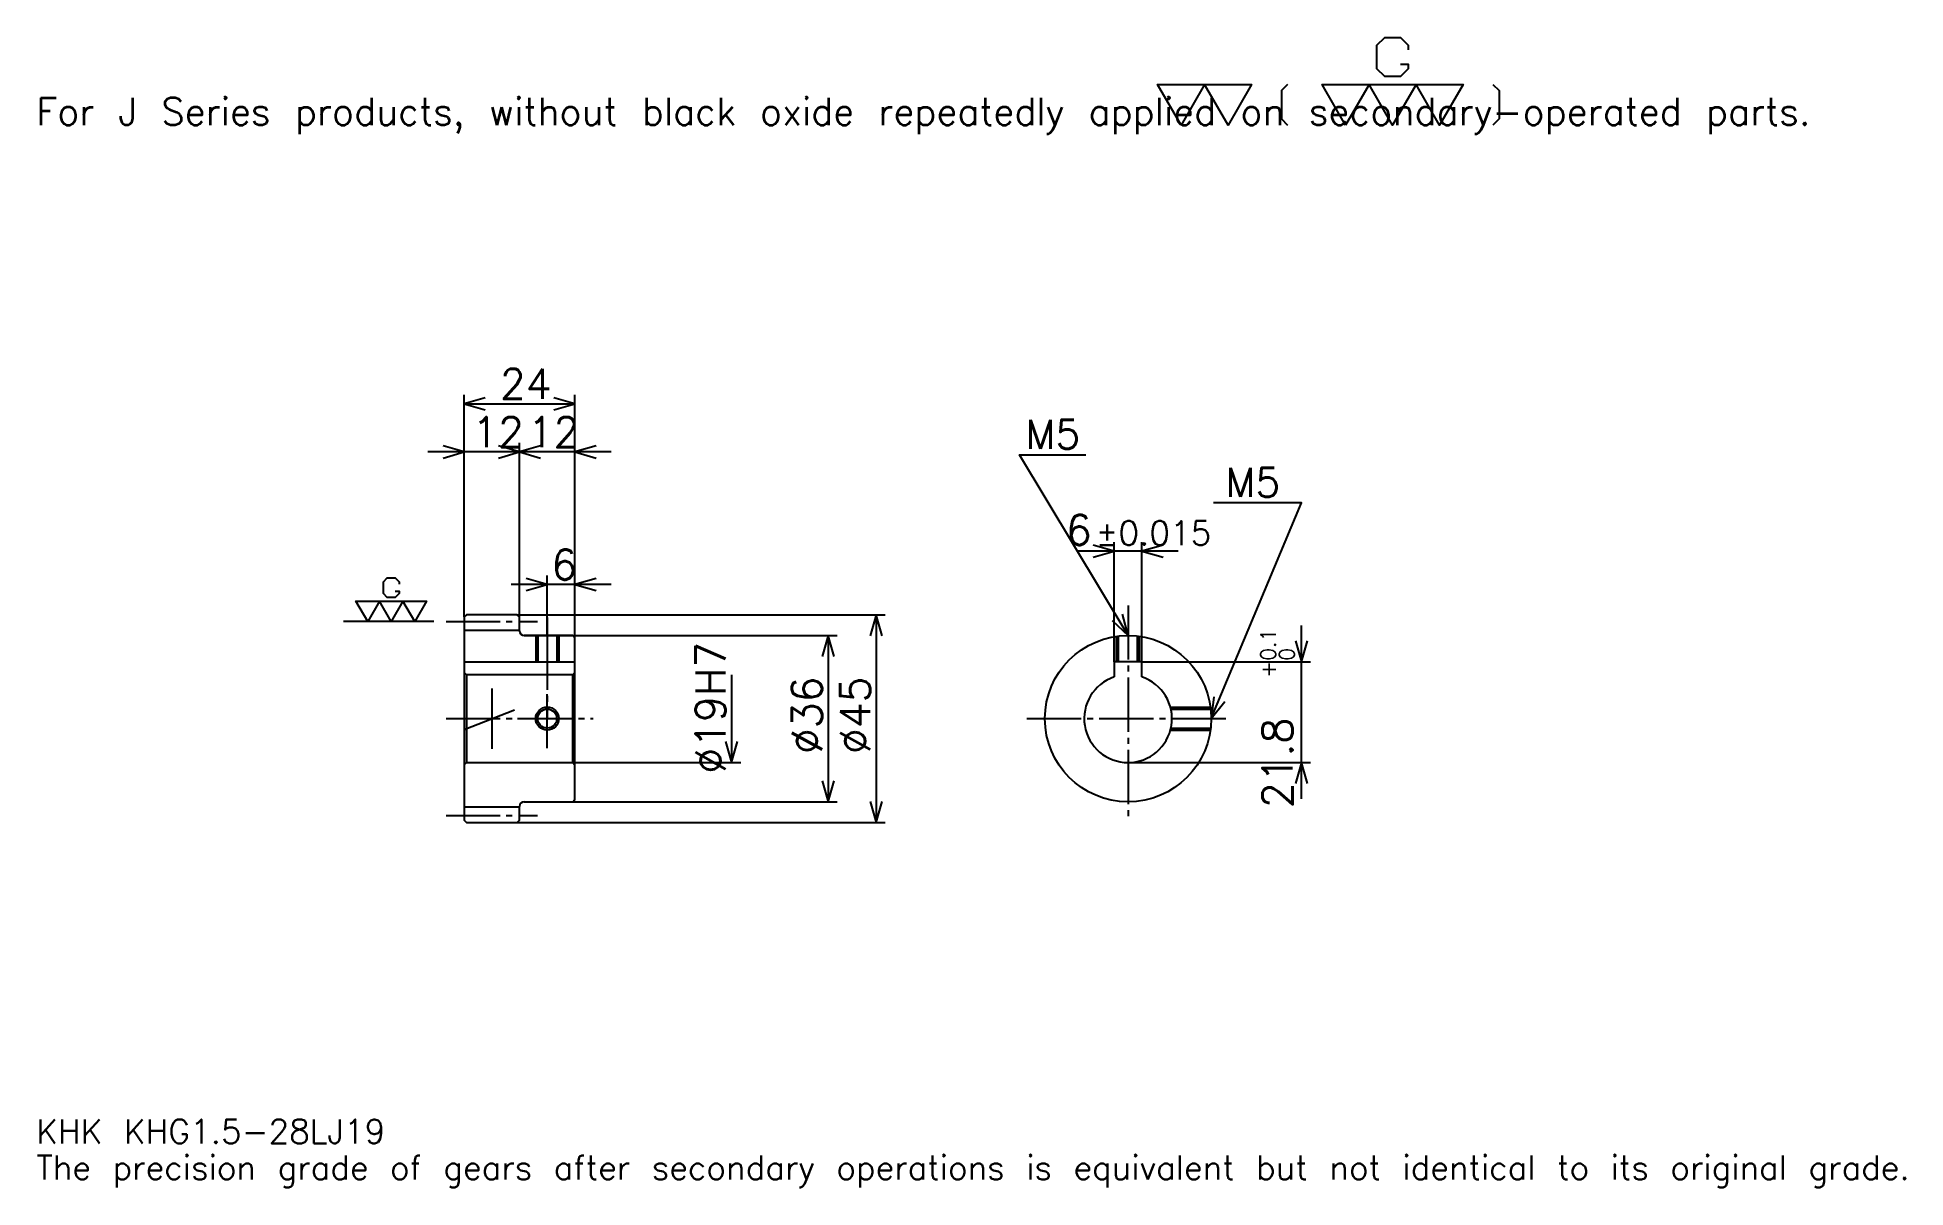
# Model space of a CAD drawing. Extents: x 13 to 418, y 5 to 254.
import ezdxf

# ---------------------------------------------------------------- set-up
doc = ezdxf.new("R2010")
doc.units = 0
doc.linetypes.add('DASHDOT', pattern=[15.652174, 11.73913, -1.304348, 1.304348, -1.304348])
doc.layers.get('0').update_dxf_attribs({"linetype": 'CONTINUOUS'})
doc.layers.add('DASHDOT', color=6, linetype='DASHDOT')
doc.styles.add('KANJI', font='TXT', dxfattribs={"bigfont": 'BIGFONT'})

msp = doc.modelspace()

# ---------------------------------------------------------------- linework, layer by layer
at = {"color": 5}
for p, q in [((105.652168, 128.804352), (105.652168, 176.41304)), ((105.652168, 174.456512), (129.652161, 174.456512)), ((129.652161, 128.804352), (129.652161, 176.41304)), ((117.652168, 128.804352), (117.652168, 165.978256)), ((125.478256, 164.021729), (97.82608, 164.021729)), ((137.478256, 164.021729), (109.82608, 164.021729)), ((260.217377, 142.565216), (238.565216, 142.565216)), ((246.391296, 118.604347), (246.391296, 144.521744)), ((252.391296, 118.604347), (252.391296, 144.521744)), ((137.478256, 135.32608), (115.82608, 135.32608)), ((123.652168, 128.804352), (123.652168, 137.282608)), ((105.652168, 128.304352), (105.652168, 128.804352)), ((117.152168, 128.804352), (129.652161, 128.804352)), ((117.652168, 128.304352), (117.652168, 128.804352)), ((123.652168, 124.304344), (123.652168, 128.804352)), ((123.652168, 124.304344), (123.652168, 128.804352)), ((129.652161, 128.804352), (196.82608, 128.804352)), ((129.652161, 123.804344), (129.652161, 128.804352)), ((194.869568, 128.804352), (194.869568, 83.804344)), ((286.956512, 88.978256), (286.956512, 126.430435)), ((118.652168, 124.304344), (129.652161, 124.304344)), ((129.652161, 124.304344), (186.391296, 124.304344)), ((184.434784, 124.304344), (184.434784, 88.304344)), ((252.391296, 118.604347), (288.913055, 118.604347)), ((163.565216, 115.804344), (163.565216, 96.804344)), ((129.652161, 96.804344), (165.521729, 96.804344)), ((249.391296, 96.804344), (288.913055, 96.804344)), ((118.652168, 88.304344), (129.652161, 88.304344)), ((129.652161, 88.304344), (186.391296, 88.304344)), ((117.152168, 83.804344), (129.652161, 83.804344)), ((129.652161, 83.804344), (196.82608, 83.804344))]:
    msp.add_line(p, q, dxfattribs=at)
at = {"color": 7}
for p, q in [((99.130432, 127.304344), (79.565216, 127.304344)), ((111.652168, 112.82608), (111.652168, 99.782608))]:
    msp.add_line(p, q, dxfattribs=at)
at = {"color": 4}
for p, q in [((105.652168, 125.429344), (117.652168, 125.429344)), ((105.652168, 118.604347), (129.652161, 118.604347)), ((106.152168, 115.804344), (106.152168, 96.804344)), ((129.152161, 115.804344), (129.652161, 116.304344)), ((129.152161, 96.804344), (129.652161, 96.304344)), ((105.652168, 87.179344), (117.652168, 87.179344))]:
    msp.add_line(p, q, dxfattribs=at)
at = {"color": 7}
for points in [[(308.347839, 248.008698), (310.043488, 248.008698), (310.043488, 246.991302), (308.347839, 245.295654), (304.956512, 245.295654), (303.260864, 246.991302), (303.260864, 252.078262), (304.956512, 253.773911), (308.347839, 253.773911), (310.043488, 252.078262), (310.043488, 251.060867)], [(260.869568, 234.782608), (255.782608, 243.600006), (276.130432, 243.600006), (271.043488, 234.782608), (265.956512, 243.600006), (260.869568, 234.782608)], [(283.93045, 243.600006), (282.573914, 242.243484), (282.573914, 236.13913), (283.93045, 234.782608)], [(296.478271, 234.782608), (291.391296, 243.600006), (321.913055, 243.600006), (316.82608, 234.782608), (311.739136, 243.600006), (306.652191, 234.782608), (301.565216, 243.600006), (296.478271, 234.782608)], [(328.356506, 243.600006), (329.713043, 242.243484), (329.713043, 236.13913), (328.356506, 234.782608)], [(90.717384, 133.917389), (91.565208, 133.917389), (91.565208, 133.408691), (90.717384, 132.560867), (89.021729, 132.560867), (88.173904, 133.408691), (88.173904, 135.952179), (89.021729, 136.799988), (90.717384, 136.799988), (91.565208, 135.952179), (91.565208, 135.443481)], [(84.7826, 127.304344), (82.23912, 131.713043), (97.499992, 131.713043), (94.956512, 127.304344), (92.41304, 131.713043), (89.86956, 127.304344), (87.32608, 131.713043), (84.7826, 127.304344)]]:
    msp.add_lwpolyline(points, dxfattribs=at)
at = {"color": 5}
for points in [[(110.217384, 175.760864), (105.652168, 174.456512), (110.217384, 173.152176)], [(125.086952, 173.152176), (129.652161, 174.456512), (125.086952, 175.760864)], [(101.086952, 162.717392), (105.652168, 164.021729), (101.086952, 165.32608)], [(113.086952, 162.717392), (117.652168, 164.021729), (113.086952, 165.32608)], [(122.217384, 165.32608), (117.652168, 164.021729), (122.217384, 162.717392)], [(134.217392, 165.32608), (129.652161, 164.021729), (134.217392, 162.717392)], [(249.391296, 124.304344), (225.91304, 163.434784), (240.260864, 163.434784)], [(267.391296, 106.304344), (286.956512, 153), (267.913055, 153)], [(241.82608, 141.260864), (246.391296, 142.565216), (241.82608, 143.869568)], [(256.956512, 143.869568), (252.391296, 142.565216), (256.956512, 141.260864)], [(119.086952, 134.021729), (123.652168, 135.32608), (119.086952, 136.630432)], [(134.217392, 136.630432), (129.652161, 135.32608), (134.217392, 134.021729)], [(196.173904, 124.239128), (194.869568, 128.804352), (193.565216, 124.239128)], [(245.924042, 127.547905), (249.391296, 124.304344), (248.16098, 128.890076)], [(185.73912, 119.739128), (184.434784, 124.304344), (183.130432, 119.739128)], [(285.652161, 123.169563), (286.956512, 118.604347), (288.260864, 123.169563)], [(267.952484, 111.018959), (267.391296, 106.304344), (270.358521, 110.010849)], [(162.260864, 101.36956), (163.565216, 96.804344), (164.869568, 101.36956)], [(288.260864, 92.239128), (286.956512, 96.804344), (285.652161, 92.239128)], [(183.130432, 92.86956), (184.434784, 88.304344), (185.73912, 92.86956)], [(193.565216, 88.36956), (194.869568, 83.804344), (196.173904, 88.36956)]]:
    msp.add_lwpolyline(points, dxfattribs=at)
at = {"color": 4}
for points in [[(117.652168, 125.304344), (117.652168, 128.304352), (117.152168, 128.804352), (106.152168, 128.804352), (105.652168, 128.304352), (105.652168, 96.304344)], [(118.652168, 88.304344), (129.152161, 88.304344), (129.652161, 88.804344), (129.652161, 123.804344), (129.152161, 124.304344), (118.652168, 124.304344)], [(121.152168, 124.304344), (121.152168, 118.604347)], [(121.587166, 124.304344), (121.587166, 118.604347)], [(125.717171, 124.304344), (125.717171, 118.604347)], [(126.152168, 124.304344), (126.152168, 118.604347)], [(246.891296, 118.604347), (246.891296, 124.12989)], [(247.326294, 118.604347), (247.326294, 124.185501)], [(251.456299, 118.604347), (251.456299, 124.185501)], [(251.891296, 118.604347), (251.891296, 124.12989)], [(252.391296, 115.318222), (252.391296, 118.604347), (246.391296, 118.604347), (246.391296, 115.318222)], [(105.652168, 96.304344), (106.152168, 96.804344), (129.152161, 96.804344), (129.152161, 115.804344), (106.152168, 115.804344), (105.652168, 116.304344)], [(258.556458, 108.804344), (267.216858, 108.804344)], [(258.664154, 108.369347), (267.272461, 108.369347)], [(258.556458, 103.804344), (267.216858, 103.804344)], [(258.664154, 104.239342), (267.272461, 104.239342)], [(105.652168, 96.304344), (105.652168, 84.304344), (106.152168, 83.804344), (117.152168, 83.804344), (117.652168, 84.304344), (117.652168, 87.304344)]]:
    msp.add_lwpolyline(points, dxfattribs=at)
for centre, radius in [((249.391296, 106.304344), 18), ((123.652168, 106.304344), 2.065)]:
    msp.add_circle(centre, radius, dxfattribs=at)
at = {"color": 7}
msp.add_circle((123.652168, 106.304344), 2.5, dxfattribs=at)
at = {"color": 4}
for centre, radius, start, end in [((118.652168, 125.304344), 1, 180, 270), ((249.391296, 106.304344), 9.5, 108.40848033, 71.59151967), ((118.652168, 87.304344), 1, 90, 180)]:
    msp.add_arc(centre, radius, start, end, dxfattribs=at)
at = {"layer": 'DASHDOT', "color": 7}
for p, q in [((249.391296, 130.82608), (249.391296, 84.391296)), ((101.739128, 127.304344), (121.565208, 127.304344)), ((123.652168, 124.304344), (123.652168, 106.304344)), ((101.739128, 106.304344), (133.565216, 106.304344)), ((105.652168, 103.94088), (117.652168, 108.667809)), ((227.478256, 106.304344), (271.304352, 106.304344)), ((101.739128, 85.304344), (121.565208, 85.304344))]:
    msp.add_line(p, q, dxfattribs=at)
for points in [[(123.652168, 128.217392), (123.652168, 114.691299)], [(123.652168, 99.891304), (123.652168, 112.717384)], [(117.23912, 106.304344), (130.065216, 106.304344)]]:
    msp.add_lwpolyline(points, dxfattribs=at)

# ---------------------------------------------------------------- texts
at = {"color": 7, "style": 'KANJI'}
for s, height, p in [('For J Series products, without black oxide repeatedly applied on secondary-operated parts.', 5.869565, (13.043478, 234.782608)), ('24', 6.521739, (113.41304, 175.5)), ('12', 6.521739, (107.41304, 165.065216)), ('12', 6.521739, (119.41304, 165.065216)), ('M5', 6.26087, (227.217377, 164.739136)), ('M5', 6.26087, (270.521729, 154.304352)), ('6', 6.521739, (235.929138, 143.869568)), ('%%p0.015', 5.217391, (242.384857, 143.869568)), ('6', 6.521739, (124.5326, 136.369568)), ('KHK KHG1.5-28LJ19', 5.217391, (13.043478, 14.347826)), ('The precision grade of gears after secondary operations is equivalent but not identical to its original grade.', 5.217391, (13.043478, 6.521739))]:
    msp.add_text(s, height=height, dxfattribs=at).set_placement(p)
for s, height, p in [('%%c19H7', 6.521739, (162.260864, 94.402168)), ('0.1', 3.26087, (281.347839, 118.809372)), ('+', 3.26087, (281.347839, 115.157196)), ('0', 3.26087, (285.391296, 118.809372)), ('%%c36', 6.521739, (183.130432, 98.641296)), ('%%c45', 6.521739, (193.565216, 98.641296)), ('21.8', 6.521739, (285, 86.928528))]:
    msp.add_text(s, height=height, rotation=90, dxfattribs=at).set_placement(p)

doc.saveas('drawing.dxf')
